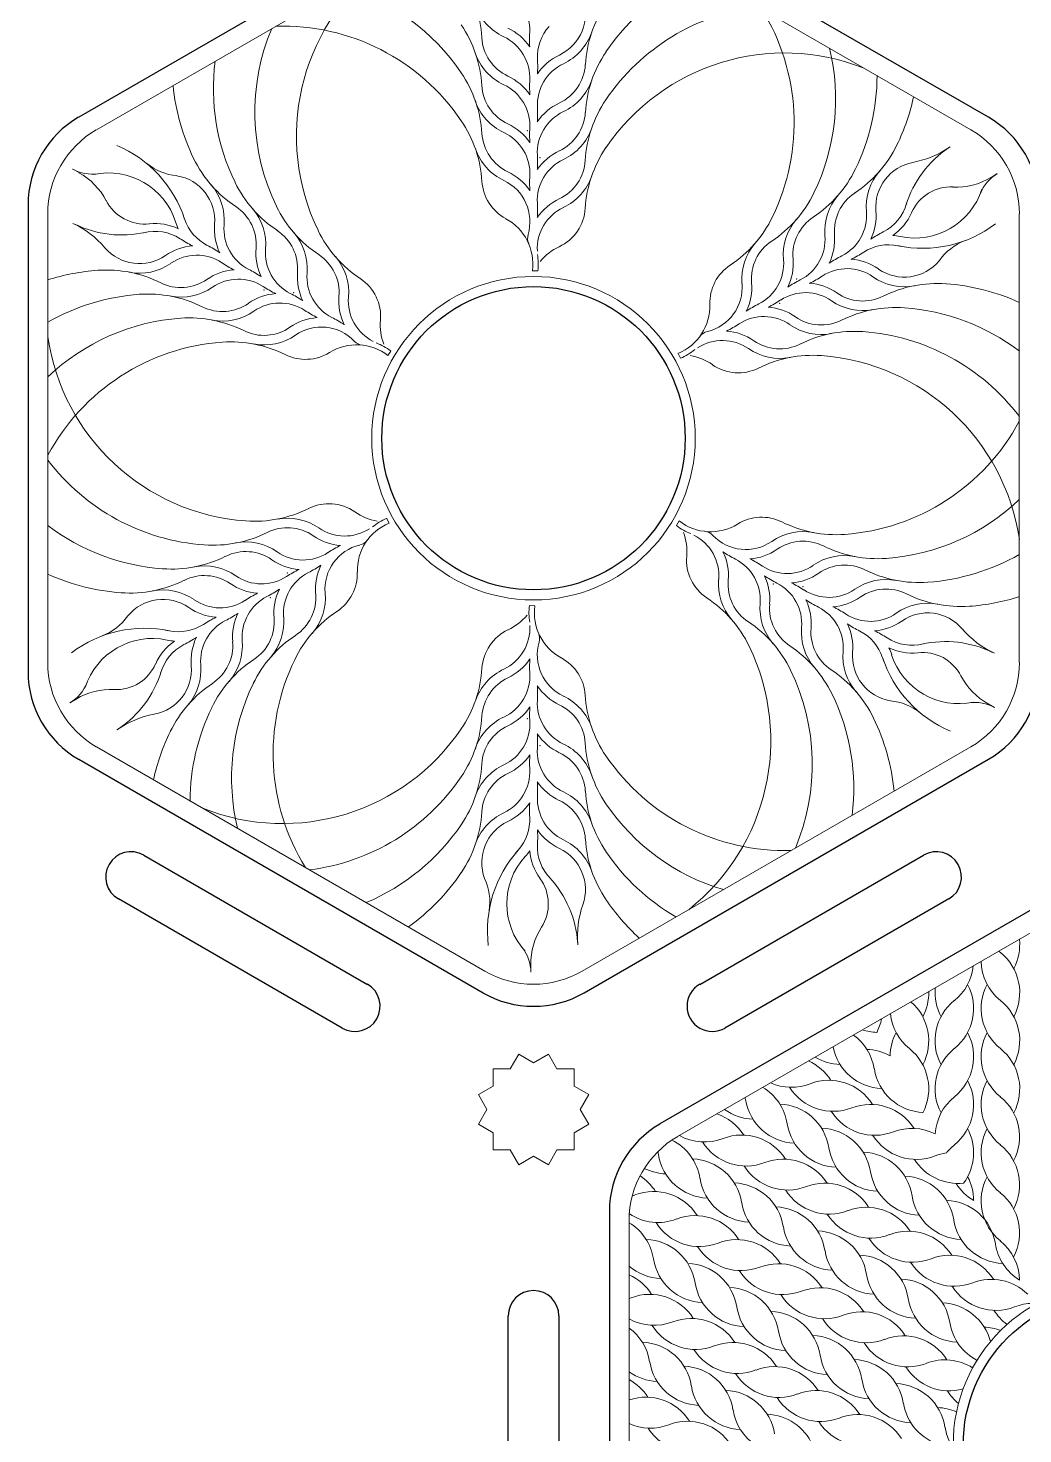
# Model space of a CAD drawing. Header units: millimetres. Extents: x -1250 to -350, y -300 to 300.
# Drawn here: x -1136.9 to -1063.1, y -198.6 to -94.3 of the extents above; entities that cross this region are included whole.
import ezdxf

# ---------------------------------------------------------------- set-up
doc = ezdxf.new("R2010")
doc.units = ezdxf.units.MM
doc.layers.get('0').update_dxf_attribs({"color": 1, "true_color": 0xff0000})
doc.layers.add('cut', color=1, linetype='Continuous', lineweight=20, true_color=0xff0000)
doc.layers.add('Vector Engrave', color=5, linetype='Continuous', lineweight=0, true_color=0x0000ff)

msp = doc.modelspace()

# ---------------------------------------------------------------- linework, layer by layer
for p, q in [((-1103.12, -83.56), (-1133.12, -100.88)), ((-1065.62, -100.88), (-1095.62, -83.56)), ((-1136.88, -107.37), (-1136.88, -142.02)), ((-1133.12, -148.51), (-1103.12, -165.83)), ((-1095.62, -165.83), (-1065.62, -148.51)), ((-1128.3, -155.63), (-1111.7, -165.21)), ((-1087.05, -165.21), (-1070.45, -155.63)), ((-1060, -158.25), (-1090, -175.57)), ((-1113.57, -168.46), (-1130.18, -158.87)), ((-1068.57, -158.87), (-1085.18, -168.46)), ((-1093.75, -182.07), (-1093.75, -216.71)), ((-1101.25, -208.97), (-1101.25, -189.81)), ((-1097.5, -189.81), (-1097.5, -208.97))]:
    msp.add_line(p, q)
for centre in [(-1099.38, -124.69), (-1056.25, -199.39)]:
    msp.add_circle(centre, 11.25)
for centre, radius, start, end in [((-1129.38, -107.37), 7.5, 120, 180), ((-1069.38, -107.37), 7.5, 0, 60), ((-1129.38, -142.02), 7.5, 180, 240), ((-1069.38, -142.02), 7.5, 300, 0), ((-1129.24, -157.25), 1.88, 60, 240), ((-1069.51, -157.25), 1.88, 300, 120), ((-1112.64, -166.83), 1.88, 240, 60), ((-1099.38, -159.34), 7.5, 240, 300), ((-1086.11, -166.83), 1.88, 120, 300), ((-1086.25, -182.07), 7.5, 120, 180), ((-1099.38, -189.81), 1.88, 0, 180)]:
    msp.add_arc(centre, radius, start, end)
at = {"layer": 'cut'}
for p, q in [((-1100.47, -170.39), (-1101.11, -171.49)), ((-1099.38, -171.03), (-1100.47, -170.39)), ((-1098.28, -170.39), (-1099.38, -171.03)), ((-1097.64, -171.49), (-1098.28, -170.39)), ((-1101.11, -171.49), (-1102.37, -171.49)), ((-1102.37, -171.49), (-1102.37, -172.76)), ((-1096.37, -171.49), (-1097.64, -171.49)), ((-1096.37, -172.76), (-1096.37, -171.49)), ((-1102.37, -172.76), (-1103.47, -173.39)), ((-1095.28, -173.39), (-1096.37, -172.76)), ((-1103.47, -173.39), (-1102.84, -174.49)), ((-1095.91, -174.49), (-1095.28, -173.39)), ((-1102.84, -174.49), (-1103.47, -175.59)), ((-1095.28, -175.59), (-1095.91, -174.49)), ((-1103.47, -175.59), (-1102.37, -176.22)), ((-1102.37, -176.22), (-1102.37, -177.49)), ((-1096.37, -176.22), (-1095.28, -175.59)), ((-1096.37, -177.49), (-1096.37, -176.22)), ((-1102.37, -177.49), (-1101.11, -177.49)), ((-1101.11, -177.49), (-1100.47, -178.59)), ((-1100.47, -178.59), (-1099.38, -177.96)), ((-1099.38, -177.96), (-1098.28, -178.59)), ((-1098.28, -178.59), (-1097.64, -177.49)), ((-1097.64, -177.49), (-1096.37, -177.49))]:
    msp.add_line(p, q, dxfattribs=at)
at = {"layer": 'Vector Engrave'}
for p, q in [((-1131.81, -101.81), (-1102.98, -85.16)), ((-1095.77, -85.16), (-1066.94, -101.81)), ((-1133.1, -104.98), (-1133.57, -104.72)), ((-1065.44, -105.34), (-1064.98, -105.06)), ((-1135.41, -141.34), (-1135.41, -108.05)), ((-1063.34, -108.05), (-1063.34, -141.34)), ((-1099.47, -112.27), (-1099.06, -112.28)), ((-1110.18, -118.56), (-1109.97, -118.22)), ((-1088.66, -118.4), (-1088.47, -118.76)), ((-1110.09, -130.99), (-1110.28, -130.63)), ((-1088.57, -130.83), (-1088.78, -131.17)), ((-1099.28, -137.12), (-1099.69, -137.11)), ((-1133.31, -144.05), (-1133.77, -144.32)), ((-1065.65, -144.4), (-1065.18, -144.67)), ((-1102.98, -164.23), (-1131.81, -147.58)), ((-1066.94, -147.58), (-1095.77, -164.23)), ((-1088.69, -176.5), (-1059.85, -159.86)), ((-1099.58, -163.76), (-1099.57, -164.3)), ((-1092.29, -216.04), (-1092.29, -182.74))]:
    msp.add_line(p, q, dxfattribs=at)
for centre in [(-1099.38, -124.69), (-1056.25, -199.39)]:
    msp.add_circle(centre, 12, dxfattribs=at)
for centre, radius, start, end in [((-1100.97, -102.28), 16, 128.2789, 205.8832), ((-1112.2, -95.51), 9, 3.4644, 34.1168), ((-1080.76, -105), 16, 112.808, 145.8832), ((-1117.99, -106.55), 16, 34.1168, 73.5336), ((-1099.85, -91.21), 4.08, 199.214, 244.7782), ((-1103.03, -94.39), 3.37, 356.8622, 44.9341), ((-1098.9, -93.21), 3.37, 295.2218, 20.5356), ((-1086.55, -97.51), 9, 145.8832, 176.5356), ((-1080.76, -108.55), 16, 97.1522, 145.8832), ((-1096.05, -101.28), 16, 334.1168, 31.8027), ((-1104.05, -100.5), 16, 157.1522, 205.8832), ((-1117.99, -110.11), 16, 34.1168, 91.8027), ((-1112.2, -99.07), 9, 3.4644, 34.1168), ((-1103.03, -97.95), 3.37, 356.8622, 64.7782), ((-1103.03, -97.95), 4.08, 34.3036, 64.7782), ((-1090.18, -95.1), 9.5, 176.8622, 183.3428), ((-1095.72, -96.39), 3.37, 137.8952, 183.1378), ((-1098.9, -93.21), 4.08, 295.2218, 340.786), ((-1099.85, -94.77), 3.37, 183.4644, 244.7782), ((-1092.97, -99.5), 16, 334.1168, 13.5336), ((-1107.13, -98.72), 16, 172.808, 205.8832), ((-1099.85, -94.77), 4.08, 199.214, 244.7782), ((-1095.72, -99.95), 3.37, 115.2218, 183.1378), ((-1095.72, -99.95), 4.08, 115.2218, 145.6964), ((-1108.57, -97.1), 9.5, 356.6572, 3.1378), ((-1098.9, -96.77), 3.37, 295.2218, 356.5356), ((-1086.55, -101.07), 9, 145.8832, 176.5356), ((-1080.76, -112.11), 16, 68.2789, 145.8832), ((-1112.19, -102.63), 9, 3.4644, 34.1168), ((-1103.02, -101.51), 4.08, 34.3036, 64.7782), ((-1089.89, -97.72), 16, 334.1168, 359.7512), ((-1110.2, -96.94), 16, 185.673, 205.8832), ((-1099.85, -98.32), 3.37, 183.4644, 244.7782), ((-1103.02, -101.51), 3.37, 356.8622, 64.7782), ((-1090.17, -98.65), 9.5, 176.8622, 183.3428), ((-1098.9, -96.77), 4.08, 295.2218, 340.786), ((-1099.85, -98.32), 4.08, 199.214, 244.7782), ((-1095.73, -103.51), 4.08, 115.2218, 145.6964), ((-1086.56, -104.63), 9, 145.8832, 176.5356), ((-1086.81, -95.94), 16, 334.1168, 347.6794), ((-1112.19, -106.18), 9, 3.4644, 34.1168), ((-1095.73, -103.51), 3.37, 115.2218, 183.1378), ((-1108.58, -100.65), 9.5, 356.6572, 3.1378), ((-1098.9, -100.32), 3.37, 295.2218, 356.5356), ((-1128.21, -108.05), 7.21, 120, 180), ((-1099.84, -101.88), 3.37, 183.4644, 244.7782), ((-1103.02, -105.06), 3.37, 356.8622, 64.7782), ((-1103.02, -105.06), 4.08, 34.3036, 64.7782), ((-1090.17, -102.21), 9.5, 176.8622, 183.3428), ((-1098.9, -100.32), 4.08, 295.2218, 340.786), ((-1070.54, -108.05), 7.21, 360, 60), ((-1133.81, -111.25), 9, 18.2345, 67.0237), ((-1099.84, -101.88), 4.08, 199.214, 244.7782), ((-1086.56, -108.18), 9, 145.8832, 176.5356), ((-1080.52, -99), 9, 303.4644, 334.1168), ((-1064.11, -109.77), 8, 124.0313, 162.655), ((-1072.5, -97.34), 7, 280.4644, 305.173), ((-1116.5, -100), 9, 205.8832, 236.5356), ((-1095.73, -107.06), 4.08, 115.2218, 145.6964), ((-1108.58, -104.21), 9.5, 356.6572, 3.1378), ((-1095.73, -107.06), 3.37, 115.2218, 183.1378), ((-1098.91, -103.88), 3.37, 295.2218, 356.5356), ((-1070.62, -107.54), 3.37, 100.4644, 184.7782), ((-1132.12, -102.1), 3, 240.9548, 278.4342), ((-1135.53, -109.36), 5, 27.2095, 60.9548), ((-1130.91, -110.24), 5.23, 17.8952, 102.1729), ((-1125.53, -101.22), 4, 230.4716, 265.4863), ((-1126.4, -108.54), 3.37, 355.2218, 80.5356), ((-1103.02, -108.62), 4.08, 34.3036, 64.7782), ((-1090.17, -105.77), 9.5, 176.8622, 183.3428), ((-1098.91, -103.88), 4.08, 295.2218, 340.786), ((-1083.59, -100.78), 9, 303.4644, 334.1168), ((-1070.62, -107.54), 4.08, 139.214, 184.7782), ((-1068.02, -101.06), 5, 267.2095, 300.9548), ((-1063.44, -107.64), 3, 120.9548, 158.4342), ((-1126.4, -108.54), 4.08, 355.2218, 40.786), ((-1113.42, -101.78), 9, 205.8832, 236.5356), ((-1099.84, -105.43), 3.37, 183.4644, 241.7778), ((-1103.02, -108.62), 3.37, 343.5415, 64.7782), ((-1071.09, -104.61), 5.23, 257.8952, 342.1729), ((-1068.41, -109.23), 3.19, 86.9891, 156.4403), ((-1128.24, -105.61), 3.19, 206.9891, 276.4403), ((-1095.73, -110.62), 4.08, 115.2218, 145.6964), ((-1108.58, -107.77), 9.5, 356.6572, 3.1378), ((-1086.67, -102.56), 9, 303.4644, 334.1168), ((-1073.69, -109.32), 4.08, 139.214, 184.7782), ((-1073.69, -109.32), 3.37, 123.4644, 184.7782), ((-1074.96, -106.38), 3.37, 296.8622, 344.9341), ((-1130.91, -110.24), 5.93, 17.8952, 20.7231), ((-1122.06, -107.38), 3.37, 197.8952, 243.1378), ((-1123.32, -110.32), 3.37, 355.2218, 56.5356), ((-1123.32, -110.32), 4.08, 355.2218, 40.786), ((-1110.35, -103.56), 9, 205.8832, 236.5356), ((-1103.23, -111.75), 3.8, 352.1403, 61.7778), ((-1095.73, -110.62), 3.37, 115.2218, 183.1378), ((-1098.91, -107.43), 3.37, 295.2218, 356.5356), ((-1089.75, -104.34), 9, 303.4644, 334.1168), ((-1076.77, -111.1), 4.08, 139.214, 184.7782), ((-1076.77, -111.1), 3.37, 123.4644, 184.7782), ((-1078.04, -108.16), 3.37, 296.8622, 4.7782), ((-1078.04, -108.16), 4.08, 334.3036, 4.7782), ((-1074.96, -106.38), 3.95, 304.3063, 336.4403), ((-1136.5, -115.1), 7, 40.4644, 65.173), ((-1129.93, -101.61), 8, 244.0313, 282.655), ((-1127.44, -112.71), 3.37, 56.8622, 104.9341), ((-1127.44, -112.71), 3.95, 64.3063, 96.4403), ((-1122.06, -107.38), 4.08, 197.8952, 205.6964), ((-1118.98, -109.16), 4.08, 175.2218, 205.6964), ((-1118.98, -109.16), 3.37, 175.2218, 243.1378), ((-1120.25, -112.1), 3.37, 355.2218, 56.5356), ((-1120.25, -112.1), 4.08, 355.2218, 40.786), ((-1107.27, -105.34), 9, 205.8832, 236.5356), ((-1069.14, -117.86), 9.5, 116.8622, 123.3428), ((-1070.52, -101.6), 9, 258.2345, 307.0237), ((-1128.61, -108.37), 3.37, 220.4644, 304.7782), ((-1124.36, -114.48), 4.08, 94.3036, 124.7782), ((-1120.41, -101.93), 9.5, 236.8622, 243.3428), ((-1127.87, -118.86), 9.5, 56.6572, 63.1378), ((-1098.82, -109.85), 1, 163.5415, 203.2963), ((-1095.74, -114.17), 4.08, 115.2218, 140.5509), ((-1079.85, -112.88), 4.08, 139.214, 184.7782), ((-1079.85, -112.88), 3.37, 123.4644, 184.7782), ((-1081.12, -109.94), 3.37, 296.8622, 4.7782), ((-1081.12, -109.94), 4.08, 334.3036, 4.7782), ((-1073.04, -113.71), 3.37, 77.8952, 123.1378), ((-1073.04, -113.71), 4.08, 77.8952, 85.6964), ((-1071.09, -104.61), 5.93, 257.8952, 260.7231), ((-1065.97, -113.78), 4, 110.4716, 145.4863), ((-1124.36, -114.48), 3.37, 56.8622, 124.7782), ((-1115.9, -110.94), 4.08, 175.2218, 205.6964), ((-1115.9, -110.94), 3.37, 175.2218, 243.1378), ((-1117.17, -113.88), 3.37, 355.2218, 56.5356), ((-1117.17, -113.88), 4.08, 355.2218, 40.786), ((-1103.23, -111.75), 4.2, 352.7867, 9.6331), ((-1084.19, -111.72), 3.37, 296.8622, 4.7782), ((-1084.19, -111.72), 4.08, 334.3036, 4.7782), ((-1072.22, -119.64), 9.5, 116.8622, 123.3428), ((-1080.08, -102.93), 9.5, 296.6572, 303.1378), ((-1076.12, -115.48), 4.08, 55.2218, 85.6964), ((-1071.87, -109.37), 3.37, 235.2218, 320.5356), ((-1130.56, -128.19), 16, 94.1168, 107.6794), ((-1131.06, -121.21), 9, 63.4644, 94.1168), ((-1128.61, -108.37), 4.08, 259.214, 304.7782), ((-1121.28, -116.26), 4.08, 94.3036, 124.7782), ((-1117.33, -103.71), 9.5, 236.8622, 243.3428), ((-1124.8, -120.64), 9.5, 56.6572, 63.1378), ((-1112.82, -112.72), 4.08, 175.2218, 205.6964), ((-1112.82, -112.72), 3.37, 175.2218, 243.1378), ((-1082.93, -114.66), 3.37, 123.4644, 181.7778), ((-1076.12, -115.48), 3.37, 55.2218, 123.1378), ((-1125.53, -110.14), 3.37, 243.4644, 304.7782), ((-1125.53, -110.14), 4.08, 259.214, 304.7782), ((-1121.28, -116.26), 3.37, 56.8622, 124.7782), ((-1114.24, -105.48), 9.5, 236.8622, 243.3428), ((-1114.09, -115.66), 3.37, 355.2218, 56.5356), ((-1087.27, -113.5), 3.37, 283.5415, 4.7782), ((-1087.27, -113.5), 4.08, 334.3036, 4.7782), ((-1075.3, -121.42), 9.5, 116.8622, 123.3428), ((-1083.16, -104.71), 9.5, 296.6572, 303.1378), ((-1079.2, -117.26), 4.08, 55.2218, 85.6964), ((-1071.87, -109.37), 4.08, 235.2218, 280.786), ((-1069.42, -122.21), 9, 85.8832, 116.5356), ((-1069.93, -129.19), 16, 65.673, 85.8832), ((-1127.47, -129.97), 16, 94.1168, 119.7512), ((-1127.98, -122.99), 9, 63.4644, 94.1168), ((-1122.45, -111.92), 3.37, 243.4644, 304.7782), ((-1118.2, -118.03), 4.08, 94.3036, 124.7782), ((-1118.2, -118.03), 3.37, 56.8622, 124.7782), ((-1121.72, -122.42), 9.5, 56.6572, 63.1378), ((-1109.75, -114.5), 4.08, 175.2218, 205.6964), ((-1109.75, -114.5), 3.37, 175.2218, 243.1378), ((-1078.38, -123.2), 9.5, 116.8622, 123.3428), ((-1086.24, -106.48), 9.5, 296.6572, 303.1378), ((-1079.2, -117.26), 3.37, 55.2218, 123.1378), ((-1074.95, -111.14), 4.08, 235.2218, 280.786), ((-1074.95, -111.14), 3.37, 235.2218, 296.5356), ((-1124.9, -124.76), 9, 63.4644, 94.1168), ((-1122.45, -111.92), 4.08, 259.214, 304.7782), ((-1115.12, -119.81), 4.08, 94.3036, 124.7782), ((-1111.16, -107.25), 9.5, 236.8622, 243.3428), ((-1118.64, -124.2), 9.5, 56.6572, 63.1378), ((-1090.1, -114.88), 3.8, 292.1403, 1.7778), ((-1082.28, -119.03), 3.37, 55.2218, 123.1378), ((-1082.28, -119.03), 4.08, 55.2218, 85.6964), ((-1078.03, -112.92), 3.37, 235.2218, 296.5356), ((-1072.5, -123.99), 9, 85.8832, 116.5356), ((-1073.01, -130.97), 16, 52.808, 85.8832), ((-1124.39, -131.74), 16, 94.1168, 133.5336), ((-1119.37, -113.69), 3.37, 243.4644, 304.7782), ((-1115.12, -119.81), 3.37, 43.5415, 124.7782), ((-1106.67, -116.28), 4.08, 175.2218, 200.5509), ((-1086.25, -117.75), 1, 103.5415, 143.2963), ((-1089.32, -108.25), 9.5, 296.6572, 303.1378), ((-1085.36, -120.81), 4.08, 55.2218, 85.6964), ((-1078.03, -112.92), 4.08, 235.2218, 280.786), ((-1075.59, -125.76), 9, 85.8832, 116.5356), ((-1076.09, -132.74), 16, 37.1522, 85.8832), ((-1119.58, -114.87), 16, 188.2789, 265.8832), ((-1121.31, -133.52), 16, 94.1168, 151.8027), ((-1121.82, -126.54), 9, 63.4644, 94.1168), ((-1119.37, -113.69), 4.08, 259.214, 304.7782), ((-1112.51, -121.56), 3.8, 52.1403, 121.7778), ((-1111.95, -116.8), 1, 223.5415, 263.2963), ((-1112.51, -121.56), 4.2, 52.7867, 69.6331), ((-1085.36, -120.81), 3.37, 55.2218, 123.1378), ((-1081.11, -114.69), 3.37, 235.2218, 296.5356), ((-1116.29, -115.47), 3.37, 243.4644, 301.7778), ((-1090.1, -114.88), 4.2, 292.7867, 309.6331), ((-1088.44, -122.58), 4.08, 55.2218, 80.5509), ((-1081.11, -114.69), 4.08, 235.2218, 280.786), ((-1078.67, -127.54), 9, 85.8832, 116.5356), ((-1079.17, -134.52), 16, 8.2789, 85.8832), ((-1084.19, -116.47), 3.37, 235.2218, 296.5356), ((-1077.44, -115.87), 16, 274.1168, 331.8027), ((-1122.66, -116.65), 16, 217.1522, 265.8832), ((-1074.36, -117.65), 16, 274.1168, 313.5336), ((-1120.08, -121.85), 9, 265.8832, 296.5356), ((-1114.56, -132.92), 3.37, 55.2218, 116.5356), ((-1110.31, -126.81), 4.08, 235.2218, 260.5509), ((-1125.74, -118.42), 16, 232.808, 265.8832), ((-1117.64, -134.7), 3.37, 55.2218, 116.5356), ((-1117.64, -134.7), 4.08, 55.2218, 100.786), ((-1113.39, -128.58), 3.37, 235.2218, 303.1378), ((-1108.65, -134.51), 3.8, 112.1403, 181.7778), ((-1108.65, -134.51), 4.2, 112.7867, 129.6331), ((-1086.24, -127.83), 4.2, 232.7867, 249.6331), ((-1086.24, -127.83), 3.8, 232.1403, 301.7778), ((-1082.46, -133.92), 3.37, 63.4644, 121.7778), ((-1076.93, -122.85), 9, 243.4644, 274.1168), ((-1123.16, -123.63), 9, 265.8832, 296.5356), ((-1120.72, -136.47), 4.08, 55.2218, 100.786), ((-1113.39, -128.58), 4.08, 235.2218, 265.6964), ((-1112.5, -131.64), 1, 283.5415, 323.2963), ((-1092.08, -133.11), 4.08, 355.2218, 20.5509), ((-1089, -134.89), 3.37, 355.2218, 63.1378), ((-1086.8, -132.59), 1, 43.5415, 83.2963), ((-1083.63, -129.58), 3.37, 223.5415, 304.7782), ((-1079.38, -135.7), 4.08, 79.214, 124.7782), ((-1079.38, -135.7), 3.37, 63.4644, 124.7782), ((-1126.25, -125.4), 9, 265.8832, 296.5356), ((-1120.72, -136.47), 3.37, 55.2218, 116.5356), ((-1116.47, -130.36), 3.37, 235.2218, 303.1378), ((-1111.48, -135.89), 3.37, 103.5415, 184.7782), ((-1109.43, -141.13), 9.5, 116.6572, 123.1378), ((-1084.66, -133.73), 3.37, 175.2218, 236.5356), ((-1089, -134.89), 4.08, 355.2218, 25.6964), ((-1080.11, -125.18), 9.5, 236.6572, 243.1378), ((-1083.63, -129.58), 4.08, 274.3036, 304.7782), ((-1076.3, -137.47), 4.08, 79.214, 124.7782), ((-1073.85, -124.63), 9, 243.4644, 274.1168), ((-1071.28, -119.42), 16, 274.1168, 299.7512), ((-1123.8, -138.25), 4.08, 55.2218, 100.786), ((-1116.47, -130.36), 4.08, 235.2218, 265.6964), ((-1112.51, -142.91), 9.5, 116.6572, 123.1378), ((-1120.37, -126.18), 9.5, 296.8622, 303.3428), ((-1111.48, -135.89), 4.08, 154.3036, 184.7782), ((-1085.93, -136.67), 3.37, 355.2218, 63.1378), ((-1087.59, -142.13), 9.5, 56.8622, 63.3428), ((-1080.55, -131.36), 3.37, 236.8622, 304.7782), ((-1076.3, -137.47), 3.37, 63.4644, 124.7782), ((-1070.77, -126.4), 9, 243.4644, 274.1168), ((-1128.82, -120.2), 16, 245.673, 265.8832), ((-1129.33, -127.18), 9, 265.8832, 296.5356), ((-1123.8, -138.25), 3.37, 55.2218, 116.5356), ((-1119.55, -132.13), 4.08, 235.2218, 265.6964), ((-1119.55, -132.13), 3.37, 235.2218, 303.1378), ((-1114.56, -137.67), 3.37, 116.8622, 184.7782), ((-1115.82, -134.73), 3.37, 303.4644, 1.7778), ((-1081.58, -135.51), 4.08, 175.2218, 220.786), ((-1081.58, -135.51), 3.37, 175.2218, 236.5356), ((-1085.93, -136.67), 4.08, 355.2218, 25.6964), ((-1077.03, -126.96), 9.5, 236.6572, 243.1378), ((-1082.85, -138.45), 3.37, 355.2218, 63.1378), ((-1080.55, -131.36), 4.08, 274.3036, 304.7782), ((-1084.51, -143.91), 9.5, 56.8622, 63.3428), ((-1073.22, -139.25), 4.08, 79.214, 124.7782), ((-1126.88, -140.02), 4.08, 55.2218, 100.786), ((-1117.63, -139.45), 3.37, 116.8622, 184.7782), ((-1115.59, -144.68), 9.5, 116.6572, 123.1378), ((-1123.45, -127.96), 9.5, 296.8622, 303.3428), ((-1114.56, -137.67), 4.08, 154.3036, 184.7782), ((-1118.9, -136.51), 3.37, 303.4644, 4.7782), ((-1118.9, -136.51), 4.08, 319.214, 4.7782), ((-1091.48, -144.05), 9, 25.8832, 56.5356), ((-1077.47, -133.13), 3.37, 236.8622, 304.7782), ((-1077.47, -133.13), 4.08, 274.3036, 304.7782), ((-1073.22, -139.25), 3.37, 63.4644, 124.7782), ((-1067.69, -128.18), 9, 243.4644, 274.1168), ((-1068.19, -121.2), 16, 274.1168, 287.6794), ((-1126.88, -140.02), 3.37, 55.2218, 140.5356), ((-1122.63, -133.91), 4.08, 235.2218, 265.6964), ((-1122.63, -133.91), 3.37, 235.2218, 303.1378), ((-1109, -145.05), 9, 123.4644, 154.1168), ((-1095.52, -137.64), 4.2, 172.7867, 189.6331), ((-1095.52, -137.64), 3.8, 172.1403, 241.7778), ((-1078.5, -137.29), 4.08, 175.2218, 220.786), ((-1078.5, -137.29), 3.37, 175.2218, 236.5356), ((-1082.85, -138.45), 4.08, 355.2218, 25.6964), ((-1073.95, -128.75), 9.5, 236.6572, 243.1378), ((-1079.77, -140.23), 3.37, 355.2218, 63.1378), ((-1081.42, -145.68), 9.5, 56.8622, 63.3428), ((-1074.39, -134.91), 3.37, 236.8622, 304.7782), ((-1070.14, -141.02), 4.08, 79.214, 124.7782), ((-1070.14, -141.02), 3.37, 40.4644, 124.7782), ((-1132.78, -135.61), 4, 290.4716, 325.4863), ((-1125.71, -135.68), 3.37, 257.8952, 303.1378), ((-1120.71, -141.23), 3.37, 116.8622, 184.7782), ((-1118.67, -146.46), 9.5, 116.6572, 123.1378), ((-1126.53, -129.75), 9.5, 296.8622, 303.3428), ((-1117.63, -139.45), 4.08, 154.3036, 184.7782), ((-1121.98, -138.29), 3.37, 303.4644, 4.7782), ((-1121.98, -138.29), 4.08, 319.214, 4.7782), ((-1103.02, -138.77), 3.37, 295.2218, 3.1378), ((-1103.01, -135.22), 4.08, 295.2218, 320.5509), ((-1088.4, -145.83), 9, 25.8832, 56.5356), ((-1079.77, -140.23), 4.08, 355.2218, 25.6964), ((-1070.88, -130.53), 9.5, 236.6572, 243.1378), ((-1074.39, -134.91), 4.08, 274.3036, 304.7782), ((-1128.23, -147.79), 9, 78.2345, 127.0237), ((-1127.66, -144.78), 5.23, 77.8952, 162.1729), ((-1123.79, -143.01), 3.95, 124.3063, 156.4403), ((-1127.66, -144.78), 5.93, 77.8952, 80.7231), ((-1125.71, -135.68), 4.08, 257.8952, 265.6964), ((-1129.61, -131.53), 9.5, 296.8622, 303.3428), ((-1120.71, -141.23), 4.08, 154.3036, 184.7782), ((-1125.06, -140.07), 4.08, 319.214, 4.7782), ((-1112.08, -146.83), 9, 123.4644, 154.1168), ((-1099.84, -141.96), 3.37, 115.2218, 176.5356), ((-1099.93, -139.53), 1, 343.5415, 23.2963), ((-1075.43, -139.07), 4.08, 175.2218, 220.786), ((-1075.43, -139.07), 3.37, 175.2218, 236.5356), ((-1076.69, -142.01), 3.37, 17.8952, 63.1378), ((-1078.34, -147.46), 9.5, 56.8622, 63.3428), ((-1071.31, -136.68), 3.37, 236.8622, 284.9341), ((-1062.25, -134.29), 7, 220.4644, 245.173), ((-1123.79, -143.01), 3.37, 116.8622, 164.9341), ((-1125.06, -140.07), 3.37, 303.4644, 4.7782), ((-1095.73, -140.77), 3.37, 163.5415, 244.7782), ((-1097.78, -147.11), 16, 308.2789, 25.8832), ((-1085.33, -147.61), 9, 25.8832, 56.5356), ((-1072.35, -140.85), 4.08, 175.2218, 220.786), ((-1072.35, -140.85), 3.37, 175.2218, 260.5356), ((-1076.69, -142.01), 4.08, 17.8952, 25.6964), ((-1071.31, -136.68), 3.95, 244.3063, 276.4403), ((-1067.84, -139.15), 5.23, 197.8952, 282.1729), ((-1070.51, -143.78), 3.19, 26.9891, 96.4403), ((-1068.82, -147.78), 8, 64.0313, 102.655), ((-1128.21, -141.34), 7.21, 180, 240), ((-1130.34, -140.15), 3.19, 266.9891, 336.4403), ((-1128.13, -141.85), 3.37, 280.4644, 4.7782), ((-1128.13, -141.85), 4.08, 319.214, 4.7782), ((-1115.16, -148.61), 9, 123.4644, 154.1168), ((-1102.7, -148.11), 16, 154.1168, 211.8027), ((-1112.19, -141.21), 9, 325.8832, 356.5356), ((-1099.84, -145.51), 4.08, 115.2218, 160.786), ((-1103.02, -138.77), 4.08, 295.2218, 325.6964), ((-1090.17, -141.62), 9.5, 176.6572, 183.1378), ((-1098.91, -143.96), 3.37, 3.4644, 61.7778), ((-1064.94, -138.14), 9, 198.2345, 247.0237), ((-1067.84, -139.15), 5.93, 197.8952, 200.7231), ((-1070.54, -141.34), 7.21, 300, 360), ((-1135.31, -141.75), 3, 300.9548, 338.4342), ((-1134.64, -139.62), 8, 304.0313, 342.655), ((-1118.23, -150.39), 9, 123.4644, 154.1168), ((-1099.84, -145.51), 3.37, 115.2218, 176.5356), ((-1103.02, -142.33), 3.37, 295.2218, 3.1378), ((-1094.7, -148.89), 16, 337.1522, 25.8832), ((-1082.25, -149.39), 9, 25.8832, 56.5356), ((-1063.22, -140.03), 5, 207.2095, 240.9548), ((-1130.73, -148.33), 5, 87.2095, 120.9548), ((-1105.78, -149.89), 16, 154.1168, 193.5336), ((-1095.73, -140.77), 4.08, 214.3036, 244.7782), ((-1108.58, -143.62), 9.5, 356.8622, 3.3428), ((-1098.91, -147.51), 4.08, 19.214, 64.7782), ((-1086.56, -143.21), 9, 183.4644, 214.1168), ((-1091.62, -150.67), 16, 352.808, 25.8832), ((-1108.86, -151.67), 16, 154.1168, 179.7512), ((-1103.02, -142.33), 4.08, 295.2218, 325.6964), ((-1090.17, -145.18), 9.5, 176.6572, 183.1378), ((-1095.73, -144.33), 3.37, 176.8622, 244.7782), ((-1098.91, -147.51), 3.37, 3.4644, 64.7782), ((-1073.22, -148.17), 4, 50.4716, 85.4863), ((-1066.63, -147.29), 3, 60.9548, 98.4342), ((-1126.25, -152.05), 7, 100.4644, 125.173), ((-1112.19, -144.76), 9, 325.8832, 356.5356), ((-1099.85, -149.07), 4.08, 115.2218, 160.786), ((-1099.85, -149.07), 3.37, 115.2218, 176.5356), ((-1103.02, -145.88), 3.37, 295.2218, 3.1378), ((-1088.55, -152.45), 16, 5.673, 25.8832), ((-1111.94, -153.45), 16, 154.1168, 167.6794), ((-1117.99, -137.28), 16, 248.2789, 325.8832), ((-1095.73, -144.33), 4.08, 214.3036, 244.7782), ((-1108.58, -147.18), 9.5, 356.8622, 3.3428), ((-1095.73, -147.88), 3.37, 176.8622, 244.7782), ((-1098.9, -151.07), 3.37, 3.4644, 64.7782), ((-1098.9, -151.07), 4.08, 19.214, 64.7782), ((-1086.56, -146.76), 9, 183.4644, 214.1168), ((-1112.2, -148.32), 9, 325.8832, 356.5356), ((-1099.85, -152.62), 4.08, 115.2218, 160.786), ((-1103.02, -145.88), 4.08, 295.2218, 325.6964), ((-1090.17, -148.74), 9.5, 176.6572, 183.1378), ((-1080.76, -139.28), 16, 214.1168, 271.8027), ((-1117.99, -140.84), 16, 277.1522, 325.8832), ((-1099.85, -152.62), 3.37, 115.2218, 176.5356), ((-1103.03, -149.44), 3.37, 295.2218, 3.1378), ((-1095.73, -147.88), 4.08, 214.3036, 244.7782), ((-1108.58, -150.74), 9.5, 356.8622, 3.3428), ((-1098.9, -154.62), 4.08, 19.214, 64.7782), ((-1086.55, -150.32), 9, 183.4644, 214.1168), ((-1103.03, -149.44), 4.08, 295.2218, 325.6964), ((-1090.18, -152.29), 9.5, 176.6572, 183.1378), ((-1095.72, -151.44), 3.37, 176.8622, 244.7782), ((-1098.9, -154.62), 3.37, 3.4644, 64.7782), ((-1080.76, -142.84), 16, 214.1168, 253.5336), ((-1112.2, -151.88), 9, 325.8832, 356.5356), ((-1099.85, -156.18), 4.08, 115.2218, 160.786), ((-1099.85, -156.18), 3.37, 115.2218, 200.5356), ((-1103.03, -153), 3.37, 317.8952, 3.1378), ((-1117.99, -144.39), 16, 292.808, 325.8832), ((-1095.72, -151.44), 4.08, 214.3036, 244.7782), ((-1108.57, -154.29), 9.5, 356.8622, 3.3428), ((-1093.8, -161.24), 9, 138.2345, 187.0237), ((-1096.13, -159.23), 5.93, 137.8952, 140.7231), ((-1103.03, -153), 4.08, 317.8952, 325.6964), ((-1095.72, -155), 3.95, 184.3063, 216.4403), ((-1095.72, -155), 3.37, 176.8622, 224.9341), ((-1098.9, -158.18), 3.37, 340.4644, 64.7782), ((-1098.9, -158.18), 4.08, 19.214, 64.7782), ((-1086.55, -153.88), 9, 183.4644, 214.1168), ((-1080.76, -146.39), 16, 214.1168, 239.7512), ((-1096.13, -159.23), 5.23, 137.8952, 222.1729), ((-1117.99, -147.95), 16, 305.673, 325.8832), ((-1106.62, -159.08), 4, 350.4716, 25.4863), ((-1101.47, -159.24), 3.19, 326.9891, 36.4403), ((-1104.08, -162.7), 8, 4.0313, 42.655), ((-1089.12, -161.65), 7, 160.4644, 185.173), ((-1080.76, -149.95), 16, 214.1168, 227.6794), ((-1094.58, -163.67), 5, 147.2095, 180.9548), ((-1102.57, -164.35), 3, 0.9548, 38.4342), ((-1067.13, -162.26), 3.82, 332.1782, 5.9776), ((-1062.35, -163.43), 3.82, 181.0363, 231.2454), ((-1062.35, -159.87), 3.82, 228.8918, 231.2454), ((-1067.13, -165.83), 3.82, 332.1782, 51.2454), ((-1099.38, -157.99), 7.21, 240, 300), ((-1070.55, -163.43), 3.82, 308.7546, 353.9293), ((-1073.88, -165.83), 3.82, 332.1782, 1.1896), ((-1065.77, -165.83), 3.82, 174.5696, 207.8218), ((-1070.55, -167), 3.82, 308.7546, 27.8218), ((-1062.35, -167), 3.82, 152.1782, 231.2454), ((-1073.88, -169.39), 3.82, 332.1782, 49.0337), ((-1065.77, -169.39), 3.82, 128.7546, 207.8218), ((-1067.13, -169.39), 3.82, 332.1782, 51.2454), ((-1077.3, -167), 3.82, 332.1852, 348.4373), ((-1069.1, -167), 3.82, 185.8306, 231.2454), ((-1077.88, -172.07), 3.82, 8.7546, 54.1694), ((-1073.77, -164.96), 3.82, 251.5627, 267.8148), ((-1077.3, -170.57), 3.82, 27.5472, 27.8218), ((-1070.69, -166.75), 3.82, 212.1782, 212.4528), ((-1069.1, -170.57), 3.82, 152.1782, 179.194), ((-1070.55, -170.57), 3.82, 308.7546, 27.8218), ((-1062.35, -170.57), 3.82, 152.1782, 231.2454), ((-1073.41, -169.12), 3.82, 190.9663, 267.8218), ((-1073.88, -172.96), 3.82, 332.1782, 51.2454), ((-1065.77, -172.96), 3.82, 128.7546, 207.8218), ((-1067.13, -172.96), 3.82, 332.1782, 51.2454), ((-1080.56, -174.37), 3.82, 32.1782, 65.4304), ((-1076.5, -167.34), 3.82, 238.8104, 267.8218), ((-1074.79, -173.85), 3.82, 60.806, 87.8218), ((-1070.32, -170.9), 3.82, 188.7546, 267.8218), ((-1084.34, -176.13), 3.82, 8.7546, 58.9637), ((-1080.24, -169.03), 3.82, 246.0707, 291.2454), ((-1077.15, -170.81), 3.82, 212.1782, 291.2454), ((-1077.47, -176.15), 3.82, 32.1782, 111.2454), ((-1070.55, -174.13), 3.82, 308.7546, 27.8218), ((-1062.35, -174.13), 3.82, 152.1782, 231.2454), ((-1087.43, -174.35), 3.82, 8.7546, 11.1082), ((-1079.87, -173.18), 3.82, 188.7546, 267.8218), ((-1081.25, -177.91), 3.82, 8.7546, 87.8218), ((-1074.38, -177.94), 3.82, 32.1782, 111.2454), ((-1065.76, -176.53), 3.82, 128.7546, 176.5611), ((-1067.14, -176.53), 3.82, 332.1782, 51.2454), ((-1087.02, -178.43), 3.82, 32.1782, 70.8719), ((-1082.96, -171.4), 3.82, 234.0224, 267.8218), ((-1074.06, -172.59), 3.82, 212.1782, 291.2454), ((-1076.78, -174.97), 3.82, 188.7546, 267.8218), ((-1078.16, -179.7), 3.82, 8.7546, 87.8218), ((-1071.29, -179.72), 3.82, 63.4389, 111.2454), ((-1070.55, -177.7), 3.82, 323.7523, 27.8218), ((-1062.35, -177.7), 3.82, 152.1782, 231.2454), ((-1085.08, -182.74), 7.21, 120, 180), ((-1090.81, -180.19), 3.82, 8.7546, 63.6785), ((-1086.7, -173.09), 3.82, 240.9392, 291.2454), ((-1083.61, -174.87), 3.82, 212.1782, 291.2454), ((-1083.93, -180.21), 3.82, 32.1782, 111.2454), ((-1070.97, -174.38), 3.82, 212.1782, 291.2454), ((-1065.76, -180.1), 3.82, 128.7546, 141.5953), ((-1067.14, -180.1), 3.82, 332.1782, 51.2454), ((-1093.89, -178.41), 3.82, 8.7546, 11.8879), ((-1086.34, -177.25), 3.82, 188.7546, 267.8218), ((-1087.72, -181.98), 3.82, 8.7546, 87.8218), ((-1080.84, -182), 3.82, 32.1782, 111.2454), ((-1073.69, -176.75), 3.82, 188.7546, 267.8218), ((-1075.07, -181.48), 3.82, 8.7546, 87.8218), ((-1067.88, -176.16), 3.82, 212.1782, 276.2477), ((-1068.2, -181.5), 3.82, 98.4047, 111.2454), ((-1089.43, -175.46), 3.82, 243.0436, 267.8218), ((-1080.52, -176.65), 3.82, 212.1782, 291.2454), ((-1070.6, -178.53), 3.82, 188.7546, 267.8218), ((-1093.56, -182.62), 3.82, 32.1782, 56.9564), ((-1083.25, -179.03), 3.82, 188.7546, 267.8218), ((-1084.63, -183.76), 3.82, 8.7546, 87.8218), ((-1077.75, -183.78), 3.82, 32.1782, 111.2454), ((-1071.98, -183.26), 3.82, 8.7546, 87.8218), ((-1064.79, -177.95), 3.82, 212.1782, 239.6331), ((-1070.55, -181.27), 3.82, 0.3669, 27.8218), ((-1062.35, -181.27), 3.82, 152.1782, 231.2454), ((-1093.24, -177.28), 3.82, 288.1121, 291.2454), ((-1090.47, -184.4), 3.82, 32.1782, 111.2454), ((-1080.16, -180.81), 3.82, 188.7546, 267.8218), ((-1077.44, -178.44), 3.82, 212.1782, 291.2454), ((-1067.52, -180.32), 3.82, 188.7546, 267.8218), ((-1068.89, -185.05), 3.82, 8.7546, 87.8218), ((-1067.14, -183.66), 3.82, 332.1782, 51.2454), ((-1090.15, -179.06), 3.82, 236.3215, 291.2454), ((-1087.38, -186.19), 3.82, 32.1782, 111.2454), ((-1081.54, -185.54), 3.82, 8.7546, 87.8218), ((-1074.35, -180.22), 3.82, 212.1782, 291.2454), ((-1074.67, -185.57), 3.82, 32.1782, 111.2454), ((-1094.26, -186.17), 3.82, 8.7546, 59.0608), ((-1087.06, -180.85), 3.82, 212.1782, 291.2454), ((-1077.07, -182.6), 3.82, 188.7546, 267.8218), ((-1078.45, -187.32), 3.82, 8.7546, 87.8218), ((-1071.58, -187.35), 3.82, 32.1782, 111.2454), ((-1064.43, -182.1), 3.82, 188.7546, 267.8218), ((-1091.17, -187.95), 3.82, 8.7546, 87.8218), ((-1084.29, -187.97), 3.82, 32.1782, 111.2454), ((-1071.26, -182.01), 3.82, 212.1782, 291.2454), ((-1061.34, -183.88), 3.82, 188.7546, 238.8193), ((-1067.14, -187.23), 3.82, 1.1807, 51.2454), ((-1086.7, -185), 3.82, 188.7546, 267.8218), ((-1083.97, -182.63), 3.82, 212.1782, 291.2454), ((-1073.98, -184.38), 3.82, 188.7546, 267.8218), ((-1075.36, -189.11), 3.82, 8.7546, 87.8218), ((-1068.49, -189.13), 3.82, 32.1782, 111.2454), ((-1089.79, -183.22), 3.82, 229.1281, 267.8218), ((-1088.08, -189.73), 3.82, 8.7546, 87.8218), ((-1080.89, -184.41), 3.82, 212.1782, 291.2454), ((-1081.2, -189.76), 3.82, 32.1782, 111.2454), ((-1068.17, -183.79), 3.82, 212.1782, 291.2454), ((-1093.85, -190.25), 3.82, 32.1782, 65.9776), ((-1083.61, -186.79), 3.82, 188.7546, 267.8218), ((-1084.99, -191.52), 3.82, 8.7546, 87.8218), ((-1078.12, -191.54), 3.82, 32.1782, 111.2454), ((-1070.89, -186.16), 3.82, 188.7546, 267.8218), ((-1072.27, -190.89), 3.82, 8.7546, 87.8218), ((-1065.08, -185.58), 3.82, 212.1782, 291.2454), ((-1065.4, -190.92), 3.82, 45.3453, 111.2454), ((-1093.53, -184.91), 3.82, 288.8918, 291.2454), ((-1090.76, -192.03), 3.82, 32.1782, 111.2454), ((-1077.8, -186.2), 3.82, 212.1782, 291.2454), ((-1067.8, -187.94), 3.82, 188.7546, 267.8218), ((-1080.52, -188.57), 3.82, 188.7546, 267.8218), ((-1081.9, -193.3), 3.82, 8.7546, 87.8218), ((-1075.03, -193.32), 3.82, 32.1782, 111.2454), ((-1069.18, -192.67), 3.82, 14.4985, 87.8218), ((-1061.99, -187.36), 3.82, 212.1782, 233.7894), ((-1062.31, -192.7), 3.82, 90.1373, 111.2454), ((-1090.44, -186.69), 3.82, 241.0363, 291.2454), ((-1094.54, -193.8), 3.82, 8.7546, 53.9293), ((-1087.35, -188.48), 3.82, 212.1782, 291.2454), ((-1087.67, -193.82), 3.82, 32.1782, 111.2454), ((-1074.71, -187.98), 3.82, 212.1782, 291.2454), ((-1064.71, -189.73), 3.82, 188.7546, 242.4384), ((-1066.09, -194.46), 3.82, 69.0119, 87.8218), ((-1091.45, -195.58), 3.82, 8.7546, 87.8218), ((-1084.58, -195.6), 3.82, 32.1782, 111.2454), ((-1077.43, -190.35), 3.82, 188.7546, 267.8218), ((-1078.81, -195.08), 3.82, 8.7546, 87.8218), ((-1071.62, -189.77), 3.82, 212.1782, 291.2454), ((-1071.94, -195.11), 3.82, 32.1782, 111.2454), ((-1084.26, -190.26), 3.82, 212.1782, 291.2454), ((-1074.34, -192.14), 3.82, 188.7546, 267.8218), ((-1090.07, -190.85), 3.82, 234.5696, 267.8218), ((-1086.98, -192.63), 3.82, 188.7546, 267.8218), ((-1088.36, -197.36), 3.82, 8.7546, 87.8218), ((-1081.49, -197.39), 3.82, 32.1782, 111.2454), ((-1075.72, -196.87), 3.82, 8.7546, 87.8218), ((-1068.53, -191.55), 3.82, 212.1782, 285.5015), ((-1068.85, -196.89), 3.82, 57.5616, 111.2454), ((-1094.13, -197.88), 3.82, 32.1782, 61.1896), ((-1083.89, -194.42), 3.82, 188.7546, 267.8218), ((-1081.17, -192.04), 3.82, 212.1782, 291.2454), ((-1071.25, -193.92), 3.82, 188.7546, 267.8218), ((-1072.63, -198.65), 3.82, 8.7546, 87.8218), ((-1091.04, -199.66), 3.82, 32.1782, 109.0337), ((-1085.27, -199.15), 3.82, 8.7546, 87.8218), ((-1078.08, -193.83), 3.82, 212.1782, 291.2454), ((-1078.4, -199.17), 3.82, 32.1782, 111.2454), ((-1065.44, -193.34), 3.82, 212.1782, 230.9881), ((-1080.8, -196.2), 3.82, 188.7546, 236.5611), ((-1082.18, -200.93), 3.82, 23.7523, 87.8218), ((-1068.16, -195.7), 3.82, 188.7546, 254.6547), ((-1069.54, -200.43), 3.82, 66.2106, 87.8218), ((-1090.72, -194.32), 3.82, 245.8306, 291.2454), ((-1087.64, -196.11), 3.82, 212.1782, 239.194), ((-1087.95, -201.45), 3.82, 32.1782, 111.2454), ((-1074.99, -195.61), 3.82, 212.1782, 291.2454), ((-1075.31, -200.95), 3.82, 32.1782, 111.2454), ((-1065.07, -197.49), 3.82, 188.7546, 209.8627)]:
    msp.add_arc(centre, radius, start, end, dxfattribs=at)
for p in [(-1099.84, -101.88), (-1098.91, -103.88), (-1079.85, -112.88), (-1119.37, -113.69), (-1117.17, -113.88), (-1081.11, -114.69), (-1117.64, -134.7), (-1081.58, -135.51), (-1118.9, -136.51), (-1079.38, -135.7), (-1099.84, -145.51), (-1098.91, -147.51)]:
    msp.add_point(p, dxfattribs=at)

doc.saveas('drawing.dxf')
